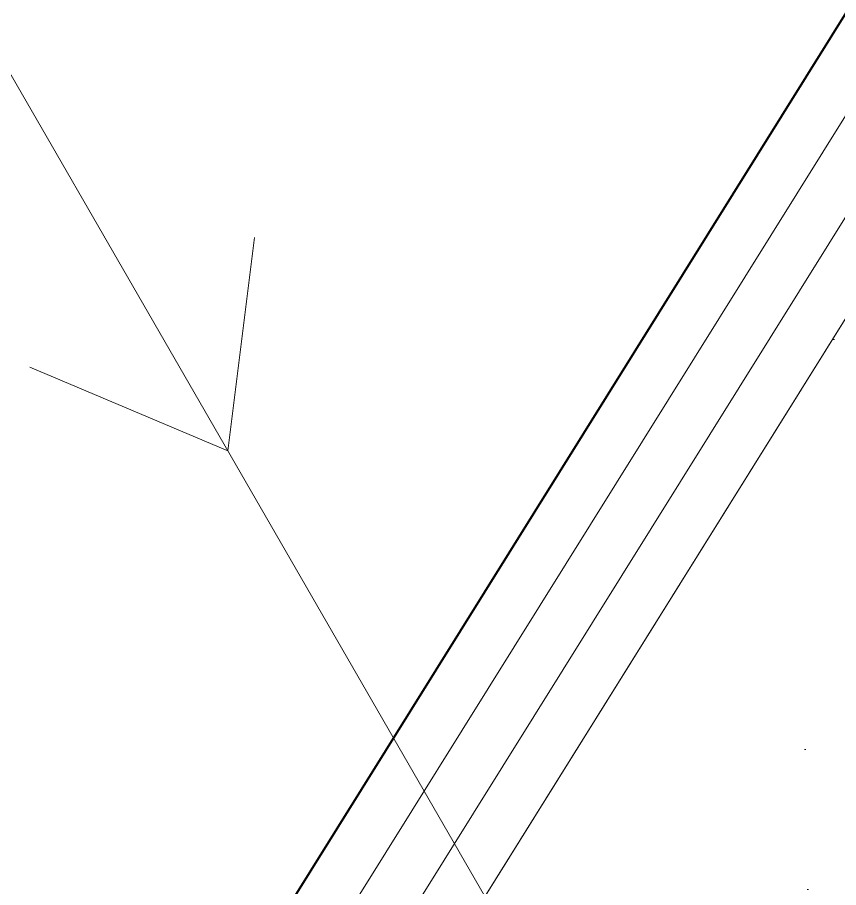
# Model space of a CAD drawing. Header units: millimetres. Extents: x -38151500 to -28914887, y -20564105 to -20349562.
# Drawn here: x -32287940 to -32286412, y -20494034 to -20492416 of the extents above; entities that cross this region are included whole.
import ezdxf
from ezdxf.xclip import XClip

# ---------------------------------------------------------------- set-up
doc = ezdxf.new("R2010")
doc.units = ezdxf.units.MM
doc.header["$MEASUREMENT"] = 0
doc.header["$XCLIPFRAME"] = 0
doc.layers.add('!!! ПОДОСНОВА', color=7, linetype='Continuous')
for name, color, linetype, lineweight in [('Новый_ГП_Граница участка_Ном._пера__1', 1, 'Continuous', 40), ('Новый_ГП_Ограждение_Ном._пера__152', 152, 'Continuous', 18), ('Новый_ГП_озеленение_газон_Ном._пера__74', 74, 'Continuous', 20), ('Новый_ГП_озеленение_газон_Ном._пера__94', 94, 'Continuous', 5), ('Чертеж_1_Новый_ГП_Топография_Ном._пера__253', 252, 'Continuous', 18), ('Чертеж_1_Новый_Новофедоровское_снт 28_07$0$tp_ЛЭП нн_Ном._пера__253', 252, 'Continuous', 18)]:
    doc.layers.add(name, color=color, linetype=linetype, lineweight=lineweight)
doc.linetypes.add('МЕЖА', pattern='A,0,[7,РіРµРЅРїРїР»Р°РЅ 2025_06_18 dima РІР°СЂРёР°РЅС‚ 21.Shx,S=39.68254,R=0,X=0,Y=1.38778e-17],-5480,0', length=5480)
doc.linetypes.add('Новофедоровское_снт 28_07$0$МЕЖА', pattern='A,0,[5,РіРµРЅРїРїР»Р°РЅ 2025_06_18 dima РІР°СЂРёР°РЅС‚ 21.Shx,S=46.746032,R=0,X=0,Y=6.93889e-18],-6500,0', length=6500)

# ---------------------------------------------------------------- blocks, each defined once
blk = doc.blocks.new('Чертеж_5_1', base_point=(5813926.6, -7295.8))
at = {"layer": 'Чертеж_1_Новый_ГП_Топография_Ном._пера__253', "color": 252, "linetype": 'Новофедоровское_снт 28_07$0$МЕЖА', "lineweight": 18, "flags": 128}
blk.add_lwpolyline([(-32277303.4, -20473795.8), (-32257903.4, -20485775.8), (-32255433.4, -20481775.8), (-32250993.4, -20493825.8), (-32260723.4, -20507435.8), (-32259863.4, -20507995.8), (-32271223.4, -20523485.8), (-32271553.4, -20524025.8), (-32271823.4, -20523855.8), (-32296303.4, -20508275.8), (-32285623.4, -20491165.8), (-32287333.4, -20490045.8)], close=True, dxfattribs=at)
at = {"layer": 'Чертеж_1_Новый_Новофедоровское_снт 28_07$0$tp_ЛЭП нн_Ном._пера__253', "color": 252, "linetype": 'Continuous', "lineweight": 18, "flags": 128}
for points in [[(-32288548.4, -20491489.8), (-32284259.2, -20498922.6)], [(-32287548.8, -20493222.1), (-32287499.1, -20492825.2)], [(-32287548.8, -20493222.1), (-32287917.3, -20493066.5)]]:
    blk.add_lwpolyline(points, dxfattribs=at)

msp = doc.modelspace()

# ---------------------------------------------------------------- hatches: boundary and pattern name
at = {"layer": 'Новый_ГП_озеленение_газон_Ном._пера__74', "linetype": 'Continuous', "lineweight": 20}
h = msp.add_hatch(dxfattribs=at)
h.set_pattern_fill('AR_SAND_0003', color=74, style=0, pattern_type=2)
h.set_pattern_definition([(37.5, (5813926.6, -7295.8), (-24.0004694, 734.119856), [0, -579.12, 0, -647.7, 0, -619.125]), (7.5, (5813926.6, -7295.8), (674.284925, 1075.23765), [0, -312.42, 0, -521.97, 0, -200.025]), (327.5, (5813458, -7295.8), (1186.488555, 2.155777), [0, -190.5, 0, -685.8, 0, -895.35]), (317.5, (5813458, -7295.8), (1145.334679, 334.393985), [0, -95.25, 0, -449.58, 0, -514.35])])
h.paths.add_polyline_path([(-32293694.96, -20504663.52), (-32291903.63, -20505783.03), (-32281275.83, -20488776.26), (-32284827.17, -20486556.57), (-32286924.7, -20489954.85), (-32285213.47, -20491075.66)])

# ---------------------------------------------------------------- linework, layer by layer
at = {"layer": 'Новый_ГП_Граница участка_Ном._пера__1', "color": 1, "linetype": 'МЕЖА', "lineweight": 40}
msp.add_lwpolyline([(-32277303.38, -20473795.8), (-32257903.38, -20485775.8), (-32255433.38, -20481775.8), (-32250993.38, -20493825.8), (-32260723.38, -20507435.8), (-32259863.38, -20507995.8), (-32271223.38, -20523485.8), (-32271553.38, -20524025.8), (-32271823.38, -20523855.8), (-32296303.38, -20508275.8), (-32285623.38, -20491165.8), (-32287333.38, -20490045.8)], close=True, dxfattribs=at)
at = {"layer": 'Новый_ГП_Ограждение_Ном._пера__152', "color": 152, "linetype": 'Continuous', "lineweight": 18}
msp.add_lwpolyline([(-32277238.26, -20474071.07), (-32257838.29, -20486051.05), (-32255479.03, -20482230.38), (-32251217.65, -20493795.6), (-32261007.57, -20507489.41), (-32260149.7, -20508048.02), (-32271389.64, -20523374.32), (-32271618.64, -20523749.03), (-32296028.74, -20508213.52), (-32285350.11, -20491105.7), (-32287060.93, -20489985.17)], close=True, dxfattribs=at)
msp.add_lwpolyline([(-32293777.29, -20504795.4), (-32293946.95, -20504689.5), (-32285486.74, -20491135.75), (-32287197.16, -20490015.48), (-32284580.46, -20485776.07), (-32284410.81, -20485881.99), (-32286924.7, -20489954.85), (-32285213.47, -20491075.66), (-32293777.34, -20504795.49)], dxfattribs=at)
at = {"layer": 'Новый_ГП_озеленение_газон_Ном._пера__94', "color": 94, "linetype": 'Continuous', "lineweight": 5}
msp.add_lwpolyline([(-32284827.17, -20486556.57), (-32286924.7, -20489954.85), (-32285213.47, -20491075.66), (-32293694.96, -20504663.52), (-32291903.63, -20505783.03), (-32281275.83, -20488776.26)], close=True, dxfattribs=at)

# ---------------------------------------------------------------- block references
at = {"layer": '!!! ПОДОСНОВА', "color": 252, "linetype": 'Continuous', "lineweight": 40}
ref = msp.add_blockref('Чертеж_5_1', (5813926.62, -7295.8), dxfattribs=at)
XClip(ref).set_block_clipping_path([(-32342847.3118521906, -20426134.2498699203), (-32342847.3118521906, -20517391.6082299612), (-32320266.7422028184, -20517391.6082299612), (-32314873.6045184806, -20528511.4797440507), (-32229507.7408887595, -20528511.4797440507), (-32229507.7408887595, -20426017.5390227698)])

doc.saveas('drawing.dxf')
